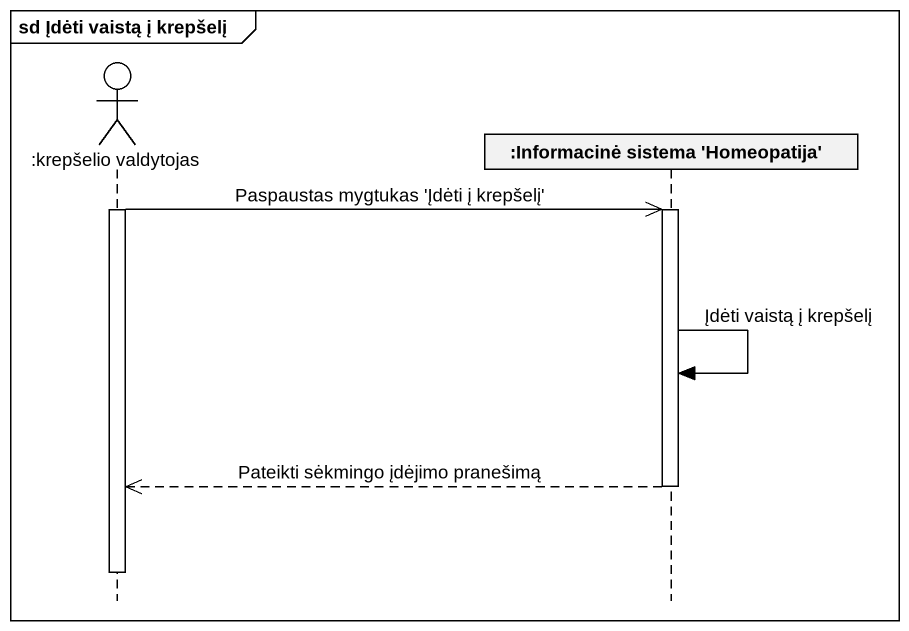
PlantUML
@startuml
mainframe sd Įdėti vaistą į krepšelį
hide footbox
actor ":krepšelio valdytojas" as krepšelio_valdytojas
participant ":Informacinė sistema 'Homeopatija'" as Informacinė_sistema

activate krepšelio_valdytojas
krepšelio_valdytojas ->> Informacinė_sistema : Paspaustas mygtukas 'Įdėti į krepšelį'
activate Informacinė_sistema
Informacinė_sistema -> Informacinė_sistema : Įdėti vaistą į krepšelį
Informacinė_sistema -->> krepšelio_valdytojas : Pateikti sėkmingo įdėjimo pranešimą
deactivate Informacinė_sistema
deactivate krepšelio_valdytojas
@enduml
